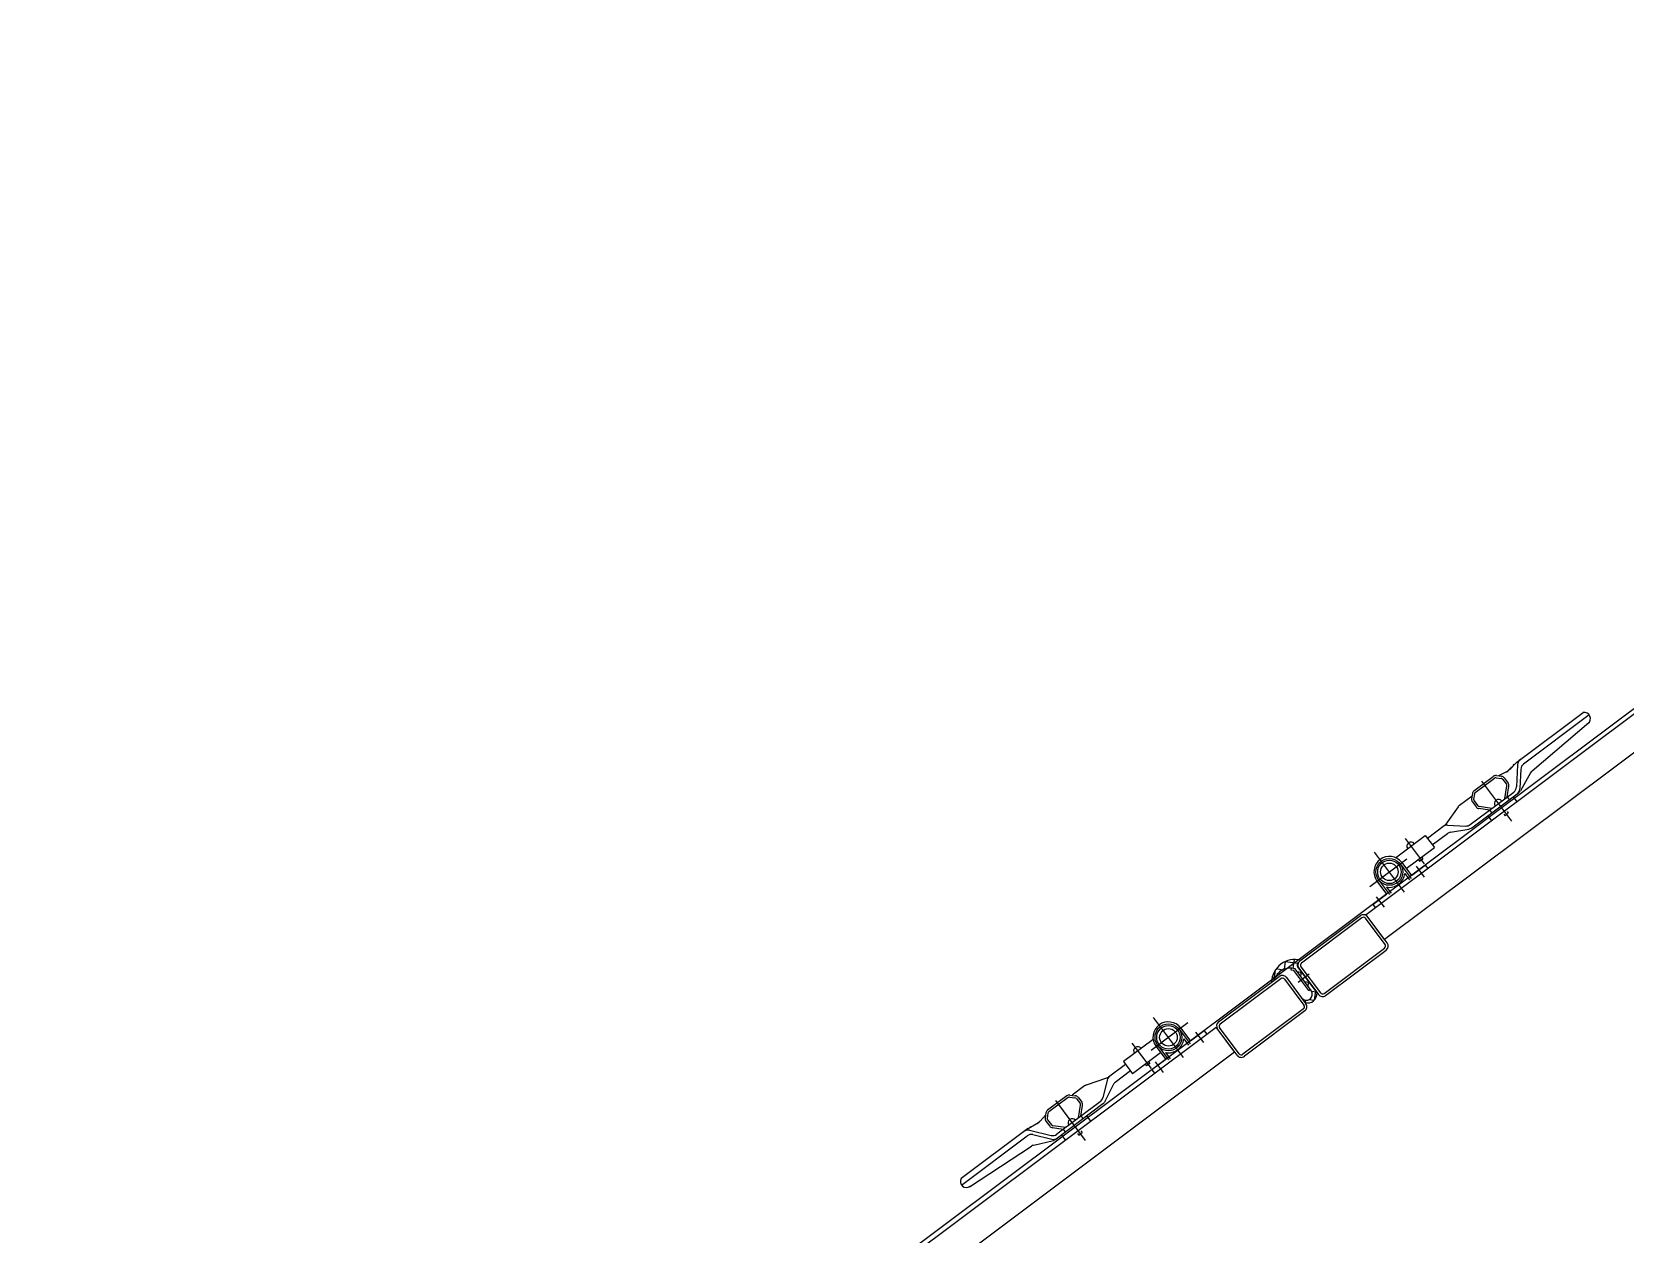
# Model space of a CAD drawing. Header units: metres. Extents: x 214070 to 217049, y 6350584 to 6351315.
# Drawn here: x 214350.861 to 214352.715, y 6351050.448 to 6351051.846 of the extents above; entities that cross this region are included whole.
import ezdxf

# ---------------------------------------------------------------- set-up
doc = ezdxf.new("R2010")
doc.units = ezdxf.units.M
doc.layers.add('GG31-E-PLN-001_DC Cable Route Layout Plan_RevA$0$0.25mm TEXT', color=7, linetype='Continuous', lineweight=25)

# ---------------------------------------------------------------- blocks, each defined once
blk = doc.blocks.new('GG31-E-PLN-001_DC Cable Route Layout Plan_RevA$0$HVSB-wanertown')
for p, q in [((235598.0082, 6326041.8931, -6.3475), (235598.004, 6326041.8889, -6.3475)), ((235598.0397, 6326041.8945, -6.3475), (235598.0116, 6326041.8945, -6.3475)), ((235598.0258, 6326041.8983, -6.3475), (235598.0258, 6326041.8401, -6.3475)), ((235598.0431, 6326041.8931, -6.3475), (235598.0476, 6326041.8887, -6.3475)), ((235598.137, 6326041.8983, -6.3475), (235598.137, 6326041.8611, -6.3475)), ((235598.175, 6326041.8487, -6.3475), (235598.175, 6326041.9068, -6.3475)), ((235598.496, 6326041.8487, -6.3475), (235598.496, 6326041.9068, -6.3475)), ((235598.534, 6326041.8983, -6.3475), (235598.534, 6326041.8611, -6.3475)), ((235598.6278, 6326041.8931, -6.3475), (235598.6234, 6326041.8887, -6.3475)), ((235598.6312, 6326041.8945, -6.3475), (235598.6593, 6326041.8945, -6.3475)), ((235598.6452, 6326041.8983, -6.3475), (235598.6452, 6326041.8401, -6.3475)), ((235598.6627, 6326041.8931, -6.3475), (235598.667, 6326041.8889, -6.3475)), ((235597.8794, 6326041.8849, -6.3475), (235597.9749, 6326041.8849, -6.3475)), ((235597.98, 6326041.8913, -6.3475), (235597.8837, 6326041.8913, -6.3475)), ((235597.8855, 6326041.8777, -6.3475), (235597.9718, 6326041.8724, -6.3475)), ((235597.9809, 6326041.8912, -6.3475), (235597.9946, 6326041.8895, -6.3475)), ((235597.9809, 6326041.8884, -6.3475), (235597.9973, 6326041.8686, -6.3475)), ((235597.981, 6326041.882, -6.3475), (235597.9955, 6326041.8646, -6.3475)), ((235597.997, 6326041.8896, -6.3475), (235598.0064, 6326041.8913, -6.3475)), ((235598.0026, 6326041.8855, -6.3475), (235598.0026, 6326041.8781, -6.3475)), ((235598.013, 6326041.8657, -6.3475), (235598.004, 6326041.8747, -6.3475)), ((235598.005, 6326041.8855, -6.3475), (235598.005, 6326041.8781, -6.3475)), ((235598.0099, 6326041.8914, -6.3475), (235598.0057, 6326041.8872, -6.3475)), ((235598.0164, 6326041.8657, -6.3475), (235598.0057, 6326041.8764, -6.3475)), ((235598.0397, 6326041.8921, -6.3475), (235598.0116, 6326041.8921, -6.3475)), ((235598.0352, 6326041.8657, -6.3475), (235598.0459, 6326041.8764, -6.3475)), ((235598.0386, 6326041.8657, -6.3475), (235598.0476, 6326041.8747, -6.3475)), ((235598.0414, 6326041.8914, -6.3475), (235598.0459, 6326041.887, -6.3475)), ((235598.0631, 6326041.8913, -6.3475), (235598.0449, 6326041.8913, -6.3475)), ((235598.0466, 6326041.8853, -6.3475), (235598.0466, 6326041.8781, -6.3475)), ((235598.049, 6326041.8853, -6.3475), (235598.049, 6326041.8781, -6.3475)), ((235598.0655, 6326041.8909, -6.3475), (235598.0892, 6326041.8833, -6.3475)), ((235598.0881, 6326041.8811, -6.3475), (235598.0718, 6326041.8675, -6.3475)), ((235598.1162, 6326041.8829, -6.3475), (235598.0916, 6326041.8829, -6.3475)), ((235598.1593, 6326041.8869, -6.3475), (235598.1162, 6326041.8869, -6.3475)), ((235598.1162, 6326041.8869, -6.3475), (235598.1162, 6326041.8693, -6.3475)), ((235598.2033, 6326041.8781, -6.3475), (235598.1497, 6326041.8781, -6.3475)), ((235598.157, 6326041.8781, -6.3475), (235598.157, 6326041.8593, -6.3475)), ((235598.1594, 6326041.8781, -6.3475), (235598.1594, 6326041.8569, -6.3475)), ((235598.1906, 6326041.8781, -6.3475), (235598.1906, 6326041.8569, -6.3475)), ((235598.193, 6326041.8781, -6.3475), (235598.193, 6326041.8593, -6.3475)), ((235598.4676, 6326041.8781, -6.3475), (235598.5212, 6326041.8781, -6.3475)), ((235598.478, 6326041.8781, -6.3475), (235598.478, 6326041.8593, -6.3475)), ((235598.4804, 6326041.8781, -6.3475), (235598.4804, 6326041.8569, -6.3475)), ((235598.5116, 6326041.8781, -6.3475), (235598.5116, 6326041.8569, -6.3475)), ((235598.5117, 6326041.8869, -6.3475), (235598.5548, 6326041.8869, -6.3475)), ((235598.514, 6326041.8781, -6.3475), (235598.514, 6326041.8593, -6.3475)), ((235598.5548, 6326041.8869, -6.3475), (235598.5548, 6326041.8693, -6.3475)), ((235598.5548, 6326041.8829, -6.3475), (235598.5793, 6326041.8829, -6.3475)), ((235598.6054, 6326041.8909, -6.3475), (235598.5818, 6326041.8833, -6.3475)), ((235598.5828, 6326041.8811, -6.3475), (235598.5991, 6326041.8675, -6.3475)), ((235598.6079, 6326041.8913, -6.3475), (235598.626, 6326041.8913, -6.3475)), ((235598.622, 6326041.8853, -6.3475), (235598.622, 6326041.8781, -6.3475)), ((235598.6324, 6326041.8657, -6.3475), (235598.6234, 6326041.8747, -6.3475)), ((235598.6244, 6326041.8853, -6.3475), (235598.6244, 6326041.8781, -6.3475)), ((235598.6295, 6326041.8914, -6.3475), (235598.6251, 6326041.887, -6.3475)), ((235598.6358, 6326041.8657, -6.3475), (235598.6251, 6326041.8764, -6.3475)), ((235598.6312, 6326041.8921, -6.3475), (235598.6593, 6326041.8921, -6.3475)), ((235598.6546, 6326041.8657, -6.3475), (235598.6653, 6326041.8764, -6.3475)), ((235598.658, 6326041.8657, -6.3475), (235598.667, 6326041.8747, -6.3475)), ((235598.661, 6326041.8914, -6.3475), (235598.6653, 6326041.8872, -6.3475)), ((235598.674, 6326041.8896, -6.3475), (235598.6645, 6326041.8913, -6.3475)), ((235598.666, 6326041.8855, -6.3475), (235598.666, 6326041.8781, -6.3475)), ((235598.6684, 6326041.8855, -6.3475), (235598.6684, 6326041.8781, -6.3475)), ((235598.6901, 6326041.8884, -6.3475), (235598.6736, 6326041.8686, -6.3475)), ((235598.6899, 6326041.882, -6.3475), (235598.6755, 6326041.8646, -6.3475)), ((235598.69, 6326041.8912, -6.3475), (235598.6764, 6326041.8895, -6.3475)), ((235598.691, 6326041.8913, -6.3475), (235598.7873, 6326041.8913, -6.3475)), ((235598.7916, 6326041.8849, -6.3475), (235598.6961, 6326041.8849, -6.3475)), ((235598.7855, 6326041.8777, -6.3475), (235598.6991, 6326041.8724, -6.3475)), ((235596.5101, 6326041.8602, -6.2601), (235600.1501, 6326041.8597, -6.2601)), ((235597.9745, 6326041.8718, -6.3475), (235597.9963, 6326041.8623, -6.3475)), ((235598.0676, 6326041.8617, -6.3475), (235597.9995, 6326041.8617, -6.3475)), ((235598.0667, 6326041.8657, -6.3475), (235598.0035, 6326041.8657, -6.3475)), ((235598.0074, 6326041.8617, -6.3475), (235598.0074, 6326041.8545, -6.3475)), ((235598.013, 6326041.8657, -6.3475), (235598.013, 6326041.8617, -6.3475)), ((235598.0386, 6326041.8657, -6.3475), (235598.0386, 6326041.8617, -6.3475)), ((235598.0442, 6326041.8617, -6.3475), (235598.0442, 6326041.8545, -6.3475)), ((235598.0905, 6326041.8724, -6.3475), (235598.0712, 6326041.8626, -6.3475)), ((235598.1162, 6326041.8733, -6.3475), (235598.0941, 6326041.8733, -6.3475)), ((235598.157, 6326041.8693, -6.3475), (235598.1162, 6326041.8693, -6.3475)), ((235598.1346, 6326041.8693, -6.3475), (235598.1346, 6326041.8669, -6.3475)), ((235598.1394, 6326041.8669, -6.3475), (235598.1346, 6326041.8669, -6.3475)), ((235598.137, 6326041.8593, -6.3475), (235598.137, 6326041.8545, -6.3475)), ((235598.157, 6326041.8593, -6.3475), (235598.137, 6326041.8593, -6.3475)), ((235598.1394, 6326041.8693, -6.3475), (235598.1394, 6326041.8669, -6.3475)), ((235598.1458, 6326041.8487, -6.3475), (235598.1458, 6326041.8644, -6.3475)), ((235598.1618, 6326041.8659, -6.3475), (235598.1618, 6326041.8569, -6.3475)), ((235598.1882, 6326041.8659, -6.3475), (235598.1882, 6326041.8569, -6.3475)), ((235598.213, 6326041.8593, -6.3475), (235598.193, 6326041.8593, -6.3475)), ((235598.2042, 6326041.8487, -6.3475), (235598.2042, 6326041.8639, -6.3475)), ((235598.213, 6326041.8593, -6.3475), (235598.213, 6326041.8545, -6.3475)), ((235598.3212, 6326041.8662, -6.2601), (235598.3125, 6326041.8575, -6.2601)), ((235598.3139, 6326041.862, -6.2601), (235598.3165, 6326041.8594, -6.2601)), ((235598.3232, 6326041.8669, -6.2601), (235598.3288, 6326041.8612, -6.2601)), ((235598.3364, 6326041.8673, -6.2601), (235598.3301, 6326041.8609, -6.2601)), ((235598.3362, 6326041.8552, -6.2601), (235598.3377, 6326041.8568, -6.2601)), ((235598.3385, 6326041.8529, -6.2601), (235598.3362, 6326041.8552, -6.2601)), ((235598.337, 6326041.8672, -6.2601), (235598.347, 6326041.8572, -6.2601)), ((235598.3462, 6326041.863, -6.2601), (235598.3388, 6326041.8556, -6.2601)), ((235598.458, 6326041.8593, -6.3475), (235598.478, 6326041.8593, -6.3475)), ((235598.458, 6326041.8593, -6.3475), (235598.458, 6326041.8545, -6.3475)), ((235598.4668, 6326041.8487, -6.3475), (235598.4668, 6326041.8639, -6.3475)), ((235598.4828, 6326041.8659, -6.3475), (235598.4828, 6326041.8569, -6.3475)), ((235598.5092, 6326041.8659, -6.3475), (235598.5092, 6326041.8569, -6.3475)), ((235598.514, 6326041.8693, -6.3475), (235598.5548, 6326041.8693, -6.3475)), ((235598.514, 6326041.8593, -6.3475), (235598.534, 6326041.8593, -6.3475)), ((235598.5252, 6326041.8487, -6.3475), (235598.5252, 6326041.8644, -6.3475)), ((235598.5316, 6326041.8693, -6.3475), (235598.5316, 6326041.8669, -6.3475)), ((235598.5316, 6326041.8669, -6.3475), (235598.5364, 6326041.8669, -6.3475)), ((235598.534, 6326041.8593, -6.3475), (235598.534, 6326041.8545, -6.3475)), ((235598.5364, 6326041.8693, -6.3475), (235598.5364, 6326041.8669, -6.3475)), ((235598.5548, 6326041.8733, -6.3475), (235598.5768, 6326041.8733, -6.3475)), ((235598.5804, 6326041.8724, -6.3475), (235598.5997, 6326041.8626, -6.3475)), ((235598.6034, 6326041.8617, -6.3475), (235598.6714, 6326041.8617, -6.3475)), ((235598.6042, 6326041.8657, -6.3475), (235598.6674, 6326041.8657, -6.3475)), ((235598.6268, 6326041.8617, -6.3475), (235598.6268, 6326041.8545, -6.3475)), ((235598.6324, 6326041.8657, -6.3475), (235598.6324, 6326041.8617, -6.3475)), ((235598.658, 6326041.8657, -6.3475), (235598.658, 6326041.8617, -6.3475)), ((235598.6636, 6326041.8617, -6.3475), (235598.6636, 6326041.8545, -6.3475)), ((235598.6965, 6326041.8718, -6.3475), (235598.6746, 6326041.8623, -6.3475)), ((235597.0535, 6326041.8545, -6.2483), (235598.2265, 6326041.8545, -6.2601)), ((235598.0234, 6326041.8521, -6.3475), (235598.0234, 6326041.8497, -6.3475)), ((235598.0234, 6326041.8497, -6.3475), (235598.0282, 6326041.8497, -6.3475)), ((235598.0282, 6326041.8521, -6.3475), (235598.0282, 6326041.8497, -6.3475)), ((235598.2265, 6326041.8185, -6.2601), (235598.2265, 6326041.8545, -6.2601)), ((235598.3499, 6326041.8387, -6.2601), (235598.334, 6326041.8387, -6.2601)), ((235598.3385, 6326041.8238, -6.2601), (235598.3385, 6326041.8529, -6.2601)), ((235598.3405, 6326041.8221, -6.2601), (235598.3405, 6326041.8535, -6.2601)), ((235598.3405, 6326041.8496, -6.2601), (235598.3445, 6326041.8456, -6.2601)), ((235598.3445, 6326041.8471, -6.2601), (235598.3405, 6326041.8431, -6.2601)), ((235598.3445, 6326041.8158, -6.2601), (235598.3445, 6326041.8535, -6.2601)), ((235599.6175, 6326041.8545, -6.2537), (235598.4445, 6326041.8545, -6.3378)), ((235598.4445, 6326041.8185, -6.2601), (235598.4445, 6326041.8545, -6.2601)), ((235598.6428, 6326041.8521, -6.3475), (235598.6428, 6326041.8497, -6.3475)), ((235598.6476, 6326041.8497, -6.3475), (235598.6428, 6326041.8497, -6.3475)), ((235598.6476, 6326041.8521, -6.3475), (235598.6476, 6326041.8497, -6.3475)), ((235597.0535, 6326041.8185, -6.2601), (235598.2265, 6326041.8185, -6.3441)), ((235598.3445, 6326041.8188, -6.2601), (235598.3367, 6326041.811, -6.2601)), ((235598.3385, 6326041.8238, -6.2601), (235598.3405, 6326041.8238, -6.2601)), ((235598.3404, 6326041.8214, -6.2601), (235598.3445, 6326041.8173, -6.2601)), ((235598.3405, 6326041.8354, -6.2601), (235598.3445, 6326041.8314, -6.2601)), ((235598.3445, 6326041.8329, -6.2601), (235598.3405, 6326041.8289, -6.2601)), ((235599.6175, 6326041.8185, -6.2537), (235598.4445, 6326041.8185, -6.3378)), ((235598.3286, 6326041.817, -6.2601), (235598.3265, 6326041.8149, -6.2601)), ((235598.3325, 6326041.8151, -6.2601), (235598.3366, 6326041.811, -6.2601))]:
    blk.add_line(p, q)
at = {"ltscale": 5}
for p, q in [((235598.2325, 6326041.8575, -6.2601), (235598.3205, 6326041.8575, -6.2601)), ((235598.4385, 6326041.8575, -6.2601), (235598.3505, 6326041.8575, -6.2601)), ((235598.2265, 6326041.8135, -6.2601), (235598.2265, 6326041.8545, -6.2601)), ((235598.2295, 6326041.8135, -6.2601), (235598.2295, 6326041.8515, -6.2601)), ((235598.2325, 6326041.8545, -6.2601), (235598.3205, 6326041.8545, -6.2601)), ((235598.3235, 6326041.8515, -6.2601), (235598.3235, 6326041.8135, -6.2601)), ((235598.3265, 6326041.8515, -6.2601), (235598.3265, 6326041.8135, -6.2601)), ((235598.3445, 6326041.8515, -6.2504), (235598.3445, 6326041.8135, -6.2504)), ((235598.3445, 6326041.8515, -6.2601), (235598.3445, 6326041.8135, -6.2601)), ((235598.3475, 6326041.8515, -6.2601), (235598.3475, 6326041.8135, -6.2601)), ((235598.4385, 6326041.8545, -6.2601), (235598.3505, 6326041.8545, -6.2601)), ((235598.4415, 6326041.8135, -6.2601), (235598.4415, 6326041.8515, -6.2601)), ((235598.4445, 6326041.8135, -6.2601), (235598.4445, 6326041.8545, -6.2601)), ((235598.3205, 6326041.8105, -6.2601), (235598.2325, 6326041.8105, -6.2601)), ((235598.3205, 6326041.8075, -6.2601), (235598.2325, 6326041.8075, -6.2601)), ((235598.3505, 6326041.8105, -6.2601), (235598.4385, 6326041.8105, -6.2601)), ((235598.3505, 6326041.8075, -6.2601), (235598.4385, 6326041.8075, -6.2601))]:
    blk.add_line(p, q, dxfattribs=at)
for centre, radius in [((235598.175, 6326041.8781, -6.3475), 0.0156), ((235598.496, 6326041.8781, -6.3475), 0.0156), ((235598.175, 6326041.8781, -6.3475), 0.0136), ((235598.175, 6326041.8781, -6.3475), 0.0102), ((235598.496, 6326041.8781, -6.3475), 0.0136), ((235598.496, 6326041.8781, -6.3475), 0.0102)]:
    blk.add_circle(centre, radius)
for centre, radius, start, end in [((235598.0116, 6326041.8897, -6.3475), 0.0048, 90, 135), ((235598.0397, 6326041.8897, -6.3475), 0.0048, 45, 90), ((235598.175, 6326041.8781, -6.3475), 0.018, 0, 180), ((235598.175, 6326041.8781, -6.3475), 0.018, 0, 180), ((235598.496, 6326041.8781, -6.3475), 0.018, 0, 180), ((235598.496, 6326041.8781, -6.3475), 0.018, 0, 180), ((235598.6312, 6326041.8897, -6.3475), 0.0048, 90, 135), ((235598.6593, 6326041.8897, -6.3475), 0.0048, 45, 90), ((235597.8865, 6326041.8848, -6.3475), 0.00712, 113.4093, 271.2126), ((235597.9747, 6326041.8833, -6.3475), 0.008, 39.7104, 90), ((235597.9749, 6326041.8769, -6.3475), 0.008, 39.7104, 90), ((235597.98, 6326041.8833, -6.3475), 0.008, 82.8786, 90), ((235597.98, 6326041.8833, -6.3475), 0.008, 82.8786, 90), ((235597.995, 6326041.9084, -6.3475), 0.0206, 236.4307, 239.0115), ((235597.995, 6326041.924, -6.3475), 0.0347, 250.8376, 271.2422), ((235597.9955, 6326041.8975, -6.3475), 0.008, 262.8786, 280.2023), ((235598.0074, 6326041.8855, -6.3475), 0.0048, 135, 180), ((235598.0074, 6326041.8781, -6.3475), 0.0048, 180, 225), ((235598.0074, 6326041.8855, -6.3475), 0.0024, 135, 180), ((235598.0074, 6326041.8781, -6.3475), 0.0024, 180, 225), ((235598.0116, 6326041.8897, -6.3475), 0.0024, 90, 135), ((235598.0397, 6326041.8897, -6.3475), 0.0024, 45, 90), ((235598.0442, 6326041.8853, -6.3475), 0.0024, 0, 45), ((235598.0442, 6326041.8781, -6.3475), 0.0024, 315, 0), ((235598.0442, 6326041.8853, -6.3475), 0.0048, 0, 45), ((235598.0442, 6326041.8781, -6.3475), 0.0048, 315, 0), ((235598.0631, 6326041.8833, -6.3475), 0.008, 72.1107, 90), ((235598.0932, 6326041.8749, -6.3475), 0.008, 90, 129.6079), ((235598.0916, 6326041.8909, -6.3475), 0.008, 252.1107, 270), ((235598.137, 6326041.8869, -6.3475), 0.0048, 0, 180), ((235598.534, 6326041.8869, -6.3475), 0.0048, 0, 180), ((235598.5777, 6326041.8749, -6.3475), 0.008, 50.3921, 90), ((235598.5793, 6326041.8909, -6.3475), 0.008, 270, 287.8893), ((235598.6079, 6326041.8833, -6.3475), 0.008, 90, 107.8893), ((235598.6268, 6326041.8853, -6.3475), 0.0048, 135, 180), ((235598.6268, 6326041.8781, -6.3475), 0.0048, 180, 225), ((235598.6268, 6326041.8853, -6.3475), 0.0024, 135, 180), ((235598.6268, 6326041.8781, -6.3475), 0.0024, 180, 225), ((235598.6312, 6326041.8897, -6.3475), 0.0024, 90, 135), ((235598.6593, 6326041.8897, -6.3475), 0.0024, 45, 90), ((235598.6636, 6326041.8855, -6.3475), 0.0024, 0, 45), ((235598.6636, 6326041.8781, -6.3475), 0.0024, 315, 0), ((235598.6636, 6326041.8855, -6.3475), 0.0048, 0, 45), ((235598.6636, 6326041.8781, -6.3475), 0.0048, 315, 0), ((235598.6754, 6326041.8975, -6.3475), 0.008, 259.7977, 277.1214), ((235598.6759, 6326041.924, -6.3475), 0.0347, 268.7578, 289.1624), ((235598.6759, 6326041.9084, -6.3475), 0.0206, 300.9885, 303.5693), ((235598.6961, 6326041.8769, -6.3475), 0.008, 90, 140.2896), ((235598.691, 6326041.8833, -6.3475), 0.008, 90, 97.1214), ((235598.691, 6326041.8833, -6.3475), 0.008, 90, 97.1214), ((235598.6962, 6326041.8833, -6.3475), 0.008, 90, 140.2896), ((235598.7844, 6326041.8848, -6.3475), 0.00712, 268.7874, 66.5907), ((235597.9713, 6326041.8644, -6.3475), 0.008, 66.7182, 86.4742), ((235598.0016, 6326041.8697, -6.3475), 0.008, 219.7104, 270), ((235597.9995, 6326041.8697, -6.3475), 0.008, 246.7182, 270), ((235598.0035, 6326041.8737, -6.3475), 0.008, 219.7104, 270), ((235598.0258, 6326041.8657, -6.3475), 0.0048, 0, 180), ((235598.0667, 6326041.8737, -6.3475), 0.008, 270, 309.6079), ((235598.0676, 6326041.8697, -6.3475), 0.008, 270, 297.0483), ((235598.0941, 6326041.8653, -6.3475), 0.008, 90, 117.0483), ((235598.175, 6326041.8781, -6.3475), 0.018, 222.8334, 317.1666), ((235598.3307, 6326041.8412, -6.2601), 0.0267, 37.4885, 142.5115), ((235598.3252, 6326041.8431, -6.2601), 0.0185, 34.1468, 128.9618), ((235598.3485, 6326041.8535, -6.2601), 0.004, 90, 180), ((235598.496, 6326041.8781, -6.3475), 0.018, 222.8334, 317.1666), ((235598.5768, 6326041.8653, -6.3475), 0.008, 62.9517, 90), ((235598.6042, 6326041.8737, -6.3475), 0.008, 230.3921, 270), ((235598.6034, 6326041.8697, -6.3475), 0.008, 242.9517, 270), ((235598.6452, 6326041.8657, -6.3475), 0.0048, 0, 180), ((235598.6674, 6326041.8737, -6.3475), 0.008, 270, 320.2896), ((235598.6693, 6326041.8697, -6.3475), 0.008, 270, 320.2896), ((235598.6714, 6326041.8697, -6.3475), 0.008, 270, 293.2818), ((235598.6996, 6326041.8644, -6.3475), 0.008, 93.5258, 113.2818), ((235598.3335, 6326041.8221, -6.2601), 0.007, 180.6894, 359.9019), ((235598.3352, 6326041.8221, -6.2601), 0.0112, 218.5856, 325.8297)]:
    blk.add_arc(centre, radius, start, end)
for centre, radius, start, end in [((235598.2325, 6326041.8515, -6.2601), 0.006, 90, 180), ((235598.3205, 6326041.8515, -6.2601), 0.006, 0, 90), ((235598.3505, 6326041.8515, -6.2601), 0.006, 90, 180), ((235598.4385, 6326041.8515, -6.2601), 0.006, 0, 90), ((235598.2325, 6326041.8515, -6.2601), 0.003, 90, 180), ((235598.3205, 6326041.8515, -6.2601), 0.003, 0, 90), ((235598.3505, 6326041.8515, -6.2601), 0.003, 90, 180), ((235598.4385, 6326041.8515, -6.2601), 0.003, 0, 90), ((235598.2325, 6326041.8135, -6.2601), 0.006, 180, 270), ((235598.2325, 6326041.8135, -6.2601), 0.003, 180, 270), ((235598.3205, 6326041.8135, -6.2601), 0.006, 270, 0), ((235598.3205, 6326041.8135, -6.2601), 0.003, 270, 0), ((235598.3505, 6326041.8135, -6.2601), 0.006, 180, 270), ((235598.3505, 6326041.8135, -6.2601), 0.003, 180, 270), ((235598.4385, 6326041.8135, -6.2601), 0.006, 270, 0), ((235598.4385, 6326041.8135, -6.2601), 0.003, 270, 0)]:
    blk.add_arc(centre, radius, start, end, dxfattribs=at)
blk = doc.blocks.new('GG31-E-PLN-001_DC Cable Route Layout Plan_RevA')
at = {"layer": 'GG31-E-PLN-001_DC Cable Route Layout Plan_RevA$0$0.25mm TEXT', "rotation": 36.81682220265147}
blk.add_blockref('GG31-E-PLN-001_DC Cable Route Layout Plan_RevA$0$HVSB-wanertown', (3831365.5887, 1116473.5435, 6.2601), dxfattribs=at)

msp = doc.modelspace()

# ---------------------------------------------------------------- block references
msp.add_blockref('GG31-E-PLN-001_DC Cable Route Layout Plan_RevA', (-14687.3707, 29045.5098))

doc.saveas('drawing.dxf')
